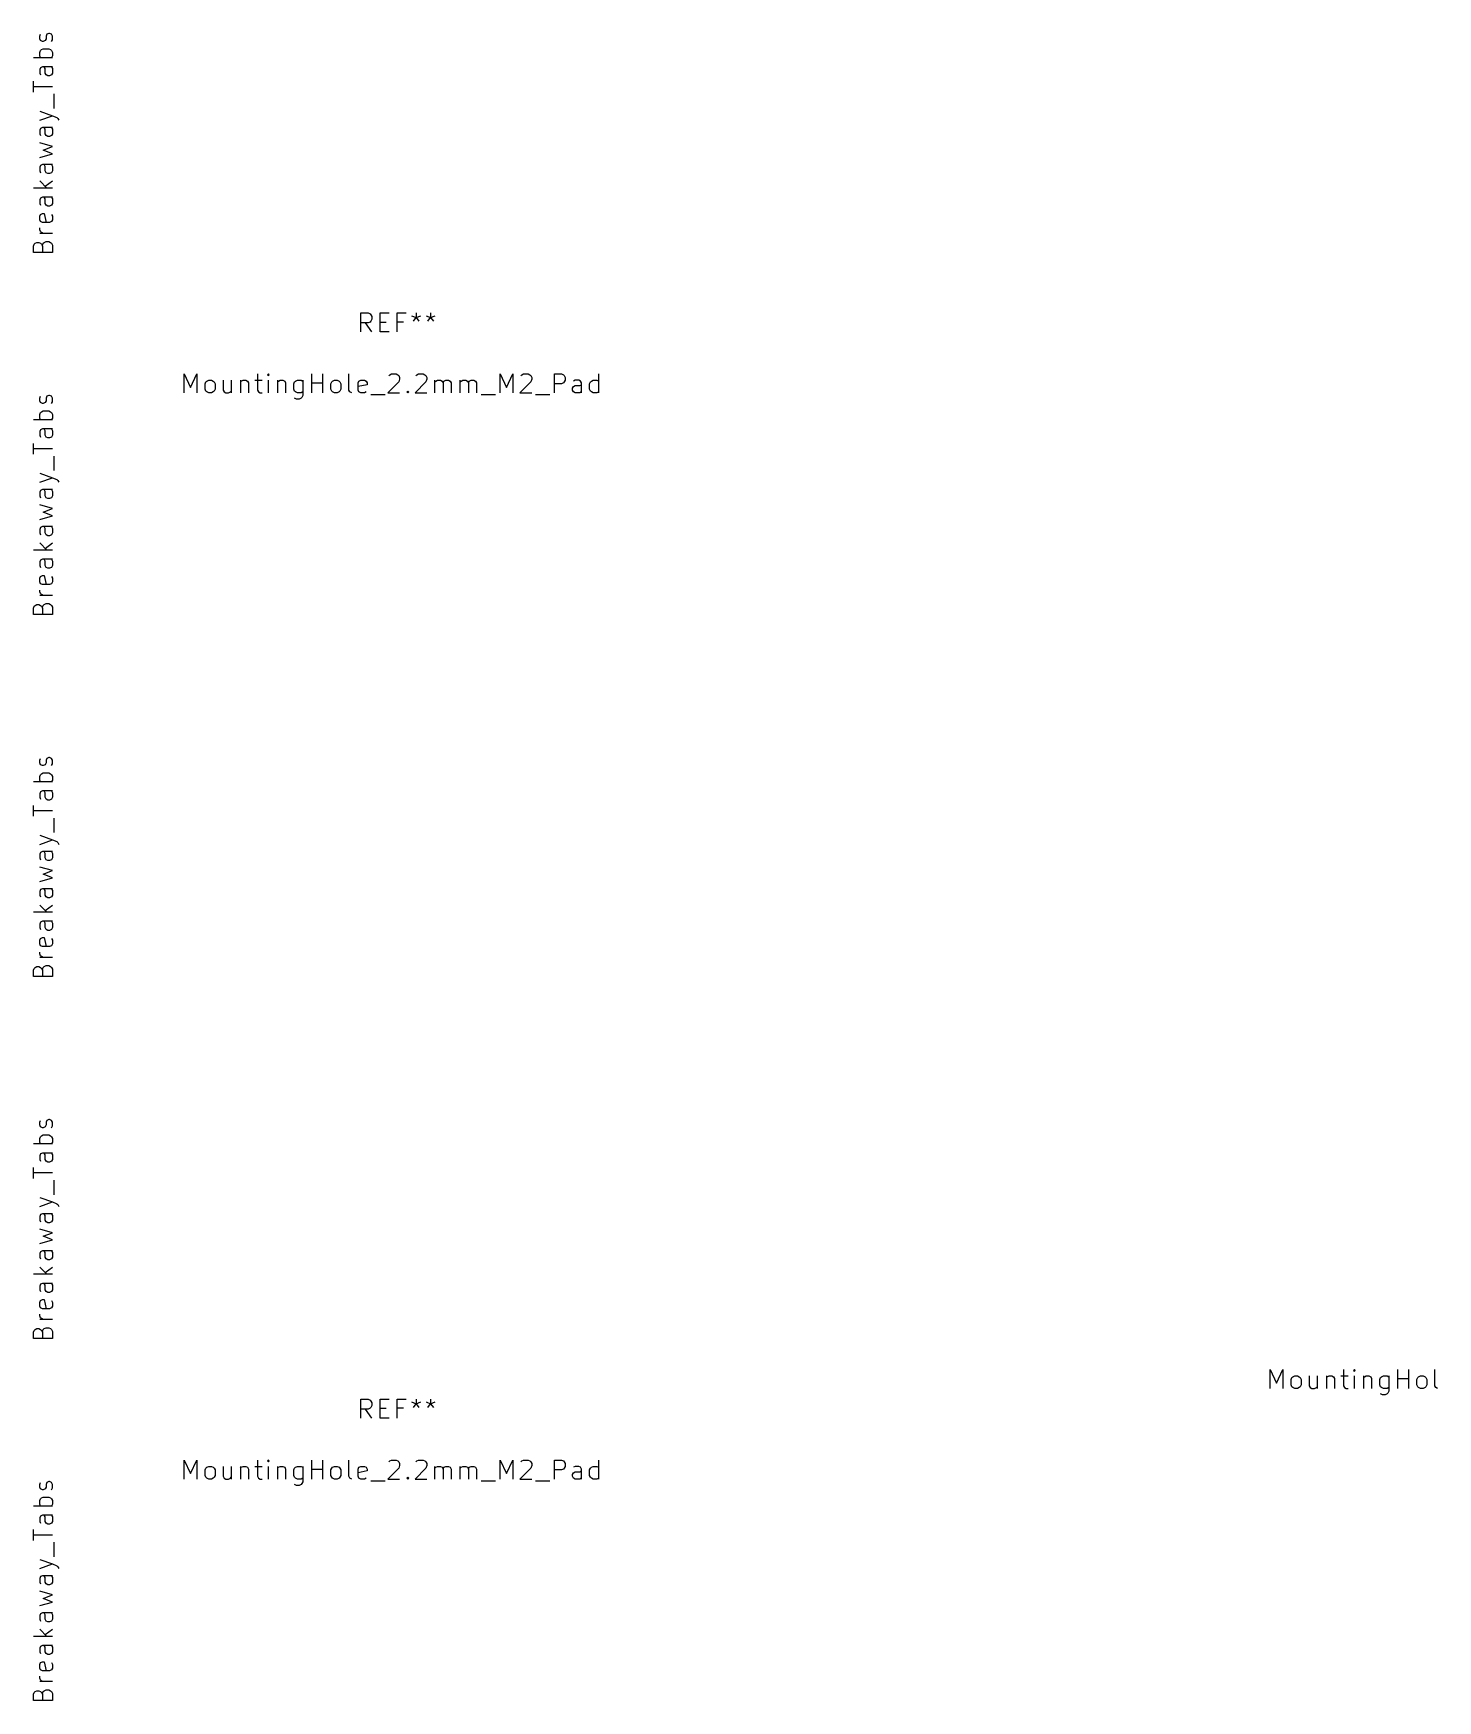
# Model space of a CAD drawing. Extents: x 45 to 343, y -144 to -45.
# Drawn here: x 195.5 to 269.4, y -132.8 to -45.1 of the extents above; entities that cross this region are included whole.
import ezdxf

# ---------------------------------------------------------------- set-up
doc = ezdxf.new("R2010")
doc.units = 0
doc.layers.add('BLACK', color=7, linetype='CONTINUOUS')

msp = doc.modelspace()

# ---------------------------------------------------------------- linework, layer by layer
at = {"layer": 'BLACK', "linetype": 'CONTINUOUS'}
for p, q in [((195.798, -45.2071), (195.846, -45.1119)), ((195.798, -45.35), (195.798, -45.2071)), ((195.846, -45.4452), (195.798, -45.35)), ((195.941, -45.4929), (195.846, -45.4452)), ((195.989, -45.4929), (195.941, -45.4929)), ((196.084, -45.4452), (195.989, -45.4929)), ((196.132, -45.35), (196.084, -45.4452)), ((196.179, -45.1119), (196.132, -45.2071)), ((196.132, -45.2071), (196.132, -45.35)), ((196.274, -45.0643), (196.179, -45.1119)), ((196.322, -45.0643), (196.274, -45.0643)), ((196.417, -45.1119), (196.322, -45.0643)), ((196.465, -45.2071), (196.417, -45.1119)), ((196.417, -45.4929), (196.465, -45.3976)), ((196.465, -45.3976), (196.465, -45.2071)), ((196.465, -46.35), (195.465, -46.35)), ((195.798, -46.0643), (195.846, -45.969)), ((195.798, -46.2548), (195.798, -46.0643)), ((195.846, -46.35), (195.798, -46.2548)), ((195.846, -45.969), (195.893, -45.9214)), ((195.893, -45.9214), (195.989, -45.8738)), ((195.989, -45.8738), (196.274, -45.8738)), ((196.274, -45.8738), (196.37, -45.9214)), ((196.37, -45.9214), (196.417, -45.969)), ((196.417, -45.969), (196.465, -46.0643)), ((196.465, -46.2548), (196.417, -46.35)), ((196.465, -46.0643), (196.465, -46.2548)), ((195.846, -46.8738), (195.798, -46.969)), ((195.798, -46.969), (195.798, -47.1595)), ((195.798, -47.1595), (195.846, -47.2548)), ((195.941, -46.8262), (195.846, -46.8738)), ((196.465, -46.8262), (195.941, -46.8262)), ((196.084, -46.9214), (196.036, -46.8262)), ((196.084, -47.1595), (196.084, -46.9214)), ((196.132, -47.2548), (196.084, -47.1595)), ((196.227, -47.3024), (196.132, -47.2548)), ((196.322, -47.3024), (196.227, -47.3024)), ((196.417, -47.2548), (196.322, -47.3024)), ((196.417, -46.8262), (196.465, -46.9214)), ((196.465, -47.1595), (196.417, -47.2548)), ((196.465, -46.9214), (196.465, -47.1595)), ((195.465, -48.1595), (195.465, -47.5881)), ((196.465, -47.8738), (195.465, -47.8738)), ((196.56, -49.0167), (196.56, -48.2548)), ((195.798, -49.1595), (196.465, -49.3976)), ((195.798, -49.6357), (196.465, -49.3976)), ((196.465, -49.3976), (196.703, -49.4929)), ((196.703, -49.4929), (196.751, -49.5405)), ((196.751, -49.5405), (196.798, -49.6357)), ((195.846, -50.0643), (195.798, -50.1595)), ((195.798, -50.1595), (195.798, -50.35)), ((195.798, -50.35), (195.846, -50.4452)), ((196.465, -51.0167), (195.798, -50.8262)), ((195.941, -50.0167), (195.846, -50.0643)), ((196.465, -50.0167), (195.941, -50.0167)), ((196.084, -50.1119), (196.036, -50.0167)), ((196.084, -50.35), (196.084, -50.1119)), ((196.132, -50.4452), (196.084, -50.35)), ((196.227, -50.4929), (196.132, -50.4452)), ((196.322, -50.4929), (196.227, -50.4929)), ((196.417, -50.4452), (196.322, -50.4929)), ((196.417, -50.0167), (196.465, -50.1119)), ((196.465, -50.35), (196.417, -50.4452)), ((196.465, -50.1119), (196.465, -50.35)), ((195.798, -51.5881), (196.465, -51.3976)), ((195.989, -51.2071), (196.465, -51.0167)), ((196.465, -51.3976), (195.989, -51.2071)), ((195.846, -52.0167), (195.798, -52.1119)), ((195.798, -52.1119), (195.798, -52.3024)), ((195.798, -52.3024), (195.846, -52.3976)), ((195.941, -51.969), (195.846, -52.0167)), ((196.465, -51.969), (195.941, -51.969)), ((196.084, -52.0643), (196.036, -51.969)), ((196.084, -52.3024), (196.084, -52.0643)), ((196.132, -52.3976), (196.084, -52.3024)), ((196.227, -52.4452), (196.132, -52.3976)), ((196.322, -52.4452), (196.227, -52.4452)), ((196.417, -52.3976), (196.322, -52.4452)), ((196.417, -51.969), (196.465, -52.0643)), ((196.465, -52.3024), (196.417, -52.3976)), ((196.465, -52.0643), (196.465, -52.3024)), ((196.465, -53.2071), (195.465, -53.2071)), ((195.798, -52.8262), (196.179, -53.2071)), ((196.084, -53.1119), (196.465, -52.8262)), ((195.846, -53.731), (195.798, -53.8262)), ((195.798, -53.8262), (195.798, -54.0167)), ((195.798, -54.0167), (195.846, -54.1119)), ((195.941, -53.6833), (195.846, -53.731)), ((196.465, -53.6833), (195.941, -53.6833)), ((196.084, -53.7786), (196.036, -53.6833)), ((196.084, -54.0167), (196.084, -53.7786)), ((196.132, -54.1119), (196.084, -54.0167)), ((196.227, -54.1595), (196.132, -54.1119)), ((196.322, -54.1595), (196.227, -54.1595)), ((196.417, -54.1119), (196.322, -54.1595)), ((196.417, -53.6833), (196.465, -53.7786)), ((196.465, -54.0167), (196.417, -54.1119)), ((196.465, -53.7786), (196.465, -54.0167)), ((195.798, -54.6833), (195.846, -54.5881)), ((195.798, -54.8738), (195.798, -54.6833)), ((195.846, -54.969), (195.798, -54.8738)), ((195.846, -54.5881), (195.941, -54.5405)), ((195.941, -55.0167), (195.846, -54.969)), ((195.941, -54.5405), (196.036, -54.5405)), ((196.322, -55.0167), (195.941, -55.0167)), ((196.036, -54.5405), (196.132, -55.0167)), ((196.417, -54.969), (196.322, -55.0167)), ((196.417, -54.5881), (196.465, -54.6833)), ((196.465, -54.8738), (196.417, -54.969)), ((196.465, -54.6833), (196.465, -54.8738)), ((195.512, -56.1595), (195.56, -56.1119)), ((195.56, -56.1119), (195.655, -56.0643)), ((195.655, -56.0643), (195.751, -56.0643)), ((195.751, -56.0643), (195.846, -56.1119)), ((195.798, -55.3976), (195.798, -55.3024)), ((195.846, -55.4929), (195.798, -55.3976)), ((196.465, -55.5881), (195.798, -55.5881)), ((195.893, -55.5405), (195.846, -55.4929)), ((195.846, -56.1119), (195.893, -56.1595)), ((195.989, -55.5881), (195.893, -55.5405)), ((195.941, -56.2548), (195.989, -56.1119)), ((195.989, -56.1119), (196.036, -56.0643)), ((196.036, -56.0643), (196.132, -56.0167)), ((196.132, -56.0167), (196.274, -56.0167)), ((196.274, -56.0167), (196.37, -56.0643)), ((196.37, -56.0643), (196.417, -56.1119)), ((196.417, -56.1119), (196.465, -56.2071)), ((195.465, -56.2548), (195.512, -56.1595)), ((195.465, -56.5881), (195.465, -56.2548)), ((196.465, -56.5881), (195.465, -56.5881)), ((195.893, -56.1595), (195.941, -56.2548)), ((195.941, -56.2548), (195.941, -56.5881)), ((196.465, -56.2071), (196.465, -56.5881)), ((212.708, -60.7774), (212.708, -59.7774)), ((212.708, -59.7774), (213.089, -59.7774)), ((213.089, -60.3012), (212.708, -60.3012)), ((213.279, -60.7774), (212.946, -60.3012)), ((213.089, -59.7774), (213.184, -59.825)), ((213.184, -60.2536), (213.089, -60.3012)), ((213.184, -59.825), (213.232, -59.8726)), ((213.232, -60.206), (213.184, -60.2536)), ((213.232, -59.8726), (213.279, -59.9679)), ((213.279, -60.1107), (213.232, -60.206)), ((213.279, -59.9679), (213.279, -60.1107)), ((213.708, -60.7774), (213.708, -59.7774)), ((213.708, -59.7774), (214.184, -59.7774)), ((213.708, -60.2536), (214.041, -60.2536)), ((214.612, -60.7774), (214.612, -59.7774)), ((214.612, -59.7774), (215.089, -59.7774)), ((214.946, -60.2536), (214.612, -60.2536)), ((215.374, -59.9202), (215.612, -60.0155)), ((215.47, -60.206), (215.612, -60.0155)), ((215.612, -59.7774), (215.612, -60.0155)), ((215.612, -60.0155), (215.851, -59.9202)), ((215.612, -60.0155), (215.755, -60.206)), ((216.136, -59.9202), (216.374, -60.0155)), ((216.232, -60.206), (216.374, -60.0155)), ((216.374, -59.7774), (216.374, -60.0155)), ((216.374, -60.0155), (216.612, -59.9202)), ((216.374, -60.0155), (216.517, -60.206)), ((214.184, -60.7774), (213.708, -60.7774)), ((203.408, -63.9774), (203.408, -62.9774)), ((203.408, -62.9774), (203.741, -63.6917)), ((203.741, -63.6917), (204.074, -62.9774)), ((204.074, -62.9774), (204.074, -63.9774)), ((207.265, -62.9774), (207.265, -63.8345)), ((207.836, -62.9774), (207.789, -63.025)), ((207.789, -63.025), (207.836, -63.0726)), ((207.884, -63.025), (207.836, -62.9774)), ((207.836, -62.9774), (207.836, -63.0726)), ((207.836, -63.0726), (207.884, -63.025)), ((210.122, -63.9774), (210.122, -62.9774)), ((210.693, -63.9774), (210.693, -62.9774)), ((212.074, -63.8345), (212.074, -62.9774)), ((214.17, -63.0726), (214.217, -63.025)), ((214.217, -63.025), (214.312, -62.9774)), ((214.312, -62.9774), (214.551, -62.9774)), ((214.551, -62.9774), (214.646, -63.025)), ((214.646, -63.025), (214.693, -63.0726)), ((214.693, -63.0726), (214.741, -63.1679)), ((215.598, -63.0726), (215.646, -63.025)), ((215.646, -63.025), (215.741, -62.9774)), ((215.741, -62.9774), (215.979, -62.9774)), ((215.979, -62.9774), (216.074, -63.025)), ((216.074, -63.025), (216.122, -63.0726)), ((216.122, -63.0726), (216.17, -63.1679)), ((220.027, -63.9774), (220.027, -62.9774)), ((220.027, -62.9774), (220.36, -63.6917)), ((220.36, -63.6917), (220.693, -62.9774)), ((220.693, -62.9774), (220.693, -63.9774)), ((221.122, -63.0726), (221.17, -63.025)), ((221.17, -63.025), (221.265, -62.9774)), ((221.265, -62.9774), (221.503, -62.9774)), ((221.503, -62.9774), (221.598, -63.025)), ((221.598, -63.025), (221.646, -63.0726)), ((221.646, -63.0726), (221.693, -63.1679)), ((222.884, -63.9774), (222.884, -62.9774)), ((222.884, -62.9774), (223.265, -62.9774)), ((223.265, -62.9774), (223.36, -63.025)), ((223.36, -63.025), (223.408, -63.0726)), ((223.408, -63.0726), (223.455, -63.1679)), ((225.217, -63.9774), (225.217, -62.9774)), ((204.503, -63.5012), (204.551, -63.406)), ((204.503, -63.7869), (204.503, -63.5012)), ((204.551, -63.8821), (204.503, -63.7869)), ((204.551, -63.406), (204.598, -63.3583)), ((204.598, -63.9298), (204.551, -63.8821)), ((204.598, -63.3583), (204.693, -63.3107)), ((204.693, -63.9774), (204.598, -63.9298)), ((204.693, -63.3107), (204.836, -63.3107)), ((204.836, -63.9774), (204.693, -63.9774)), ((204.836, -63.3107), (204.932, -63.3583)), ((204.932, -63.9298), (204.836, -63.9774)), ((204.932, -63.3583), (204.979, -63.406)), ((204.979, -63.8821), (204.932, -63.9298)), ((204.979, -63.406), (205.027, -63.5012)), ((205.027, -63.7869), (204.979, -63.8821)), ((205.027, -63.5012), (205.027, -63.7869)), ((205.455, -63.3107), (205.455, -63.8345)), ((205.455, -63.8345), (205.503, -63.9298)), ((205.503, -63.9298), (205.598, -63.9774)), ((205.598, -63.9774), (205.741, -63.9774)), ((205.741, -63.9774), (205.836, -63.9298)), ((205.836, -63.9298), (205.884, -63.8821)), ((205.884, -63.3107), (205.884, -63.9774)), ((206.36, -63.3107), (206.36, -63.9774)), ((206.36, -63.406), (206.408, -63.3583)), ((206.408, -63.3583), (206.503, -63.3107)), ((206.503, -63.3107), (206.646, -63.3107)), ((206.646, -63.3107), (206.741, -63.3583)), ((206.741, -63.3583), (206.789, -63.4536)), ((206.789, -63.4536), (206.789, -63.9774)), ((207.122, -63.3107), (207.503, -63.3107)), ((207.265, -63.8345), (207.312, -63.9298)), ((207.312, -63.9298), (207.408, -63.9774)), ((207.408, -63.9774), (207.503, -63.9774)), ((207.836, -63.9774), (207.836, -63.3107)), ((208.312, -63.3107), (208.312, -63.9774)), ((208.312, -63.406), (208.36, -63.3583)), ((208.36, -63.3583), (208.455, -63.3107)), ((208.455, -63.3107), (208.598, -63.3107)), ((208.598, -63.3107), (208.693, -63.3583)), ((208.693, -63.3583), (208.741, -63.4536)), ((208.741, -63.4536), (208.741, -63.9774)), ((209.17, -63.5012), (209.217, -63.406)), ((209.17, -63.7869), (209.17, -63.5012)), ((209.217, -63.8821), (209.17, -63.7869)), ((209.217, -63.406), (209.265, -63.3583)), ((209.265, -63.9298), (209.217, -63.8821)), ((209.265, -63.3583), (209.36, -63.3107)), ((209.36, -63.9774), (209.265, -63.9298)), ((209.36, -63.3107), (209.551, -63.3107)), ((209.551, -63.9774), (209.36, -63.9774)), ((209.551, -63.3107), (209.646, -63.3583)), ((209.646, -63.9298), (209.551, -63.9774)), ((209.646, -63.3107), (209.646, -64.1202)), ((210.122, -63.4536), (210.693, -63.4536)), ((211.122, -63.5012), (211.17, -63.406)), ((211.122, -63.7869), (211.122, -63.5012)), ((211.17, -63.8821), (211.122, -63.7869)), ((211.17, -63.406), (211.217, -63.3583)), ((211.217, -63.9298), (211.17, -63.8821)), ((211.217, -63.3583), (211.312, -63.3107)), ((211.312, -63.9774), (211.217, -63.9298)), ((211.312, -63.3107), (211.455, -63.3107)), ((211.455, -63.9774), (211.312, -63.9774)), ((211.455, -63.3107), (211.551, -63.3583)), ((211.551, -63.9298), (211.455, -63.9774)), ((211.551, -63.3583), (211.598, -63.406)), ((211.598, -63.8821), (211.551, -63.9298)), ((211.598, -63.406), (211.646, -63.5012)), ((211.646, -63.7869), (211.598, -63.8821)), ((211.646, -63.5012), (211.646, -63.7869)), ((212.122, -63.9298), (212.074, -63.8345)), ((212.217, -63.9774), (212.122, -63.9298)), ((212.551, -63.4536), (212.598, -63.3583)), ((212.551, -63.8345), (212.551, -63.4536)), ((213.027, -63.5488), (212.551, -63.644)), ((212.598, -63.9298), (212.551, -63.8345)), ((212.598, -63.3583), (212.693, -63.3107)), ((212.693, -63.9774), (212.598, -63.9298)), ((212.693, -63.3107), (212.884, -63.3107)), ((212.884, -63.9774), (212.693, -63.9774)), ((212.884, -63.3107), (212.979, -63.3583)), ((212.979, -63.9298), (212.884, -63.9774)), ((212.979, -63.3583), (213.027, -63.4536)), ((213.027, -63.4536), (213.027, -63.5488)), ((214.693, -63.406), (214.122, -63.9774)), ((214.122, -63.9774), (214.741, -63.9774)), ((214.741, -63.2631), (214.693, -63.406)), ((214.741, -63.1679), (214.741, -63.2631)), ((215.122, -63.9298), (215.17, -63.8821)), ((215.17, -63.9774), (215.122, -63.9298)), ((215.17, -63.8821), (215.217, -63.9298)), ((215.17, -63.8821), (215.17, -63.9774)), ((215.217, -63.9298), (215.17, -63.9774)), ((216.122, -63.406), (215.551, -63.9774)), ((215.551, -63.9774), (216.17, -63.9774)), ((216.17, -63.2631), (216.122, -63.406)), ((216.17, -63.1679), (216.17, -63.2631)), ((216.598, -63.9774), (216.598, -63.3107)), ((216.598, -63.406), (216.646, -63.3583)), ((216.646, -63.3583), (216.741, -63.3107)), ((216.741, -63.3107), (216.884, -63.3107)), ((216.884, -63.3107), (216.979, -63.3583)), ((216.979, -63.3583), (217.027, -63.4536)), ((217.027, -63.4536), (217.074, -63.3583)), ((217.027, -63.4536), (217.027, -63.9774)), ((217.074, -63.3583), (217.17, -63.3107)), ((217.17, -63.3107), (217.312, -63.3107)), ((217.312, -63.3107), (217.408, -63.3583)), ((217.408, -63.3583), (217.455, -63.4536)), ((217.455, -63.4536), (217.455, -63.9774)), ((217.932, -63.9774), (217.932, -63.3107)), ((217.932, -63.406), (217.979, -63.3583)), ((217.979, -63.3583), (218.074, -63.3107)), ((218.074, -63.3107), (218.217, -63.3107)), ((218.217, -63.3107), (218.312, -63.3583)), ((218.312, -63.3583), (218.36, -63.4536)), ((218.36, -63.4536), (218.408, -63.3583)), ((218.36, -63.4536), (218.36, -63.9774)), ((218.408, -63.3583), (218.503, -63.3107)), ((218.503, -63.3107), (218.646, -63.3107)), ((218.646, -63.3107), (218.741, -63.3583)), ((218.741, -63.3583), (218.789, -63.4536)), ((218.789, -63.4536), (218.789, -63.9774)), ((221.646, -63.406), (221.074, -63.9774)), ((221.074, -63.9774), (221.693, -63.9774)), ((221.693, -63.2631), (221.646, -63.406)), ((221.693, -63.1679), (221.693, -63.2631)), ((223.265, -63.5012), (222.884, -63.5012)), ((223.36, -63.4536), (223.265, -63.5012)), ((223.408, -63.406), (223.36, -63.4536)), ((223.455, -63.3107), (223.408, -63.406)), ((223.455, -63.1679), (223.455, -63.3107)), ((223.836, -63.7393), (223.884, -63.644)), ((223.836, -63.8345), (223.836, -63.7393)), ((223.884, -63.9298), (223.836, -63.8345)), ((223.979, -63.3107), (223.884, -63.3583)), ((223.884, -63.644), (223.979, -63.5964)), ((223.979, -63.9774), (223.884, -63.9298)), ((224.17, -63.3107), (223.979, -63.3107)), ((223.979, -63.5964), (224.217, -63.5964)), ((224.217, -63.9774), (223.979, -63.9774)), ((224.265, -63.3583), (224.17, -63.3107)), ((224.217, -63.5964), (224.312, -63.5488)), ((224.312, -63.9298), (224.217, -63.9774)), ((224.312, -63.4536), (224.265, -63.3583)), ((224.312, -63.9774), (224.312, -63.4536)), ((224.741, -63.5012), (224.789, -63.406)), ((224.741, -63.7869), (224.741, -63.5012)), ((224.789, -63.8821), (224.741, -63.7869)), ((224.789, -63.406), (224.836, -63.3583)), ((224.836, -63.9298), (224.789, -63.8821)), ((224.836, -63.3583), (224.932, -63.3107)), ((224.932, -63.9774), (224.836, -63.9298)), ((224.932, -63.3107), (225.122, -63.3107)), ((225.122, -63.9774), (224.932, -63.9774)), ((225.122, -63.3107), (225.217, -63.3583)), ((225.217, -63.9298), (225.122, -63.9774)), ((195.798, -64.2571), (195.846, -64.1619)), ((195.798, -64.4), (195.798, -64.2571)), ((195.846, -64.4952), (195.798, -64.4)), ((195.941, -64.5429), (195.846, -64.4952)), ((195.989, -64.5429), (195.941, -64.5429)), ((196.084, -64.4952), (195.989, -64.5429)), ((196.132, -64.4), (196.084, -64.4952)), ((196.179, -64.1619), (196.132, -64.2571)), ((196.132, -64.2571), (196.132, -64.4)), ((196.274, -64.1143), (196.179, -64.1619)), ((196.322, -64.1143), (196.274, -64.1143)), ((196.417, -64.1619), (196.322, -64.1143)), ((196.465, -64.2571), (196.417, -64.1619)), ((196.417, -64.5429), (196.465, -64.4476)), ((196.465, -64.4476), (196.465, -64.2571)), ((209.312, -64.3107), (209.217, -64.2631)), ((209.455, -64.3107), (209.312, -64.3107)), ((209.551, -64.2631), (209.455, -64.3107)), ((209.598, -64.2155), (209.551, -64.2631)), ((209.646, -64.1202), (209.598, -64.2155)), ((213.217, -64.0726), (213.979, -64.0726)), ((219.027, -64.0726), (219.789, -64.0726)), ((221.884, -64.0726), (222.646, -64.0726)), ((196.465, -65.4), (195.465, -65.4)), ((195.798, -65.1143), (195.846, -65.019)), ((195.798, -65.3048), (195.798, -65.1143)), ((195.846, -65.4), (195.798, -65.3048)), ((195.846, -65.019), (195.893, -64.9714)), ((195.893, -64.9714), (195.989, -64.9238)), ((195.989, -64.9238), (196.274, -64.9238)), ((196.274, -64.9238), (196.37, -64.9714)), ((196.37, -64.9714), (196.417, -65.019)), ((196.417, -65.019), (196.465, -65.1143)), ((196.465, -65.3048), (196.417, -65.4)), ((196.465, -65.1143), (196.465, -65.3048)), ((195.465, -67.2095), (195.465, -66.6381)), ((195.846, -65.9238), (195.798, -66.019)), ((195.798, -66.019), (195.798, -66.2095)), ((195.798, -66.2095), (195.846, -66.3048)), ((195.941, -65.8762), (195.846, -65.9238)), ((196.465, -65.8762), (195.941, -65.8762)), ((196.084, -65.9714), (196.036, -65.8762)), ((196.084, -66.2095), (196.084, -65.9714)), ((196.132, -66.3048), (196.084, -66.2095)), ((196.227, -66.3524), (196.132, -66.3048)), ((196.322, -66.3524), (196.227, -66.3524)), ((196.417, -66.3048), (196.322, -66.3524)), ((196.417, -65.8762), (196.465, -65.9714)), ((196.465, -66.2095), (196.417, -66.3048)), ((196.465, -65.9714), (196.465, -66.2095)), ((196.465, -66.9238), (195.465, -66.9238)), ((196.56, -68.0667), (196.56, -67.3048)), ((195.798, -68.2095), (196.465, -68.4476)), ((195.798, -68.6857), (196.465, -68.4476)), ((195.846, -69.1143), (195.798, -69.2095)), ((195.798, -69.2095), (195.798, -69.4)), ((195.941, -69.0667), (195.846, -69.1143)), ((196.465, -69.0667), (195.941, -69.0667)), ((196.084, -69.1619), (196.036, -69.0667)), ((196.084, -69.4), (196.084, -69.1619)), ((196.417, -69.0667), (196.465, -69.1619)), ((196.465, -68.4476), (196.703, -68.5429)), ((196.465, -69.1619), (196.465, -69.4)), ((196.703, -68.5429), (196.751, -68.5905)), ((196.751, -68.5905), (196.798, -68.6857)), ((195.798, -69.4), (195.846, -69.4952)), ((196.465, -70.0667), (195.798, -69.8762)), ((195.989, -70.2571), (196.465, -70.0667)), ((196.132, -69.4952), (196.084, -69.4)), ((196.227, -69.5429), (196.132, -69.4952)), ((196.322, -69.5429), (196.227, -69.5429)), ((196.417, -69.4952), (196.322, -69.5429)), ((196.465, -69.4), (196.417, -69.4952)), ((195.798, -70.6381), (196.465, -70.4476)), ((195.941, -71.019), (195.846, -71.0667)), ((196.465, -71.019), (195.941, -71.019)), ((196.465, -70.4476), (195.989, -70.2571)), ((196.084, -71.1143), (196.036, -71.019)), ((196.417, -71.019), (196.465, -71.1143)), ((195.846, -71.0667), (195.798, -71.1619)), ((195.798, -71.1619), (195.798, -71.3524)), ((195.798, -71.3524), (195.846, -71.4476)), ((195.798, -71.8762), (196.179, -72.2571)), ((196.084, -71.3524), (196.084, -71.1143)), ((196.132, -71.4476), (196.084, -71.3524)), ((196.084, -72.1619), (196.465, -71.8762)), ((196.227, -71.4952), (196.132, -71.4476)), ((196.322, -71.4952), (196.227, -71.4952)), ((196.417, -71.4476), (196.322, -71.4952)), ((196.465, -71.3524), (196.417, -71.4476)), ((196.465, -71.1143), (196.465, -71.3524)), ((196.465, -72.2571), (195.465, -72.2571)), ((195.846, -72.781), (195.798, -72.8762)), ((195.941, -72.7333), (195.846, -72.781)), ((196.465, -72.7333), (195.941, -72.7333)), ((196.084, -72.8286), (196.036, -72.7333)), ((196.417, -72.7333), (196.465, -72.8286)), ((195.798, -72.8762), (195.798, -73.0667)), ((195.798, -73.0667), (195.846, -73.1619)), ((195.798, -73.7333), (195.846, -73.6381)), ((195.846, -73.6381), (195.941, -73.5905)), ((195.941, -73.5905), (196.036, -73.5905)), ((196.036, -73.5905), (196.132, -74.0667)), ((196.084, -73.0667), (196.084, -72.8286)), ((196.132, -73.1619), (196.084, -73.0667)), ((196.227, -73.2095), (196.132, -73.1619)), ((196.322, -73.2095), (196.227, -73.2095)), ((196.417, -73.1619), (196.322, -73.2095)), ((196.465, -73.0667), (196.417, -73.1619)), ((196.417, -73.6381), (196.465, -73.7333)), ((196.465, -72.8286), (196.465, -73.0667)), ((195.798, -73.9238), (195.798, -73.7333)), ((195.846, -74.019), (195.798, -73.9238)), ((195.798, -74.4476), (195.798, -74.3524)), ((195.846, -74.5429), (195.798, -74.4476)), ((195.941, -74.0667), (195.846, -74.019)), ((195.893, -74.5905), (195.846, -74.5429)), ((196.322, -74.0667), (195.941, -74.0667)), ((196.417, -74.019), (196.322, -74.0667)), ((196.465, -73.9238), (196.417, -74.019)), ((196.465, -73.7333), (196.465, -73.9238)), ((195.465, -75.3048), (195.512, -75.2095)), ((195.465, -75.6381), (195.465, -75.3048)), ((195.512, -75.2095), (195.56, -75.1619)), ((195.56, -75.1619), (195.655, -75.1143)), ((195.655, -75.1143), (195.751, -75.1143)), ((195.751, -75.1143), (195.846, -75.1619)), ((196.465, -74.6381), (195.798, -74.6381)), ((195.846, -75.1619), (195.893, -75.2095)), ((195.989, -74.6381), (195.893, -74.5905)), ((195.893, -75.2095), (195.941, -75.3048)), ((195.941, -75.3048), (195.989, -75.1619)), ((195.941, -75.3048), (195.941, -75.6381)), ((195.989, -75.1619), (196.036, -75.1143)), ((196.036, -75.1143), (196.132, -75.0667)), ((196.132, -75.0667), (196.274, -75.0667)), ((196.274, -75.0667), (196.37, -75.1143)), ((196.37, -75.1143), (196.417, -75.1619)), ((196.417, -75.1619), (196.465, -75.2571)), ((196.465, -75.2571), (196.465, -75.6381)), ((196.465, -75.6381), (195.465, -75.6381)), ((195.798, -83.3071), (195.846, -83.2119)), ((195.798, -83.45), (195.798, -83.3071)), ((196.179, -83.2119), (196.132, -83.3071)), ((196.132, -83.3071), (196.132, -83.45)), ((196.274, -83.1643), (196.179, -83.2119)), ((196.322, -83.1643), (196.274, -83.1643)), ((196.417, -83.2119), (196.322, -83.1643)), ((196.465, -83.3071), (196.417, -83.2119)), ((196.465, -83.4976), (196.465, -83.3071)), ((195.846, -83.5452), (195.798, -83.45)), ((195.798, -84.1643), (195.846, -84.069)), ((195.798, -84.3548), (195.798, -84.1643)), ((195.941, -83.5929), (195.846, -83.5452)), ((195.846, -84.069), (195.893, -84.0214)), ((195.893, -84.0214), (195.989, -83.9738)), ((195.989, -83.5929), (195.941, -83.5929)), ((196.084, -83.5452), (195.989, -83.5929)), ((195.989, -83.9738), (196.274, -83.9738)), ((196.132, -83.45), (196.084, -83.5452)), ((196.274, -83.9738), (196.37, -84.0214)), ((196.37, -84.0214), (196.417, -84.069)), ((196.417, -83.5929), (196.465, -83.4976)), ((196.417, -84.069), (196.465, -84.1643)), ((196.465, -84.1643), (196.465, -84.3548)), ((196.465, -84.45), (195.465, -84.45)), ((195.846, -84.45), (195.798, -84.3548)), ((195.846, -84.9738), (195.798, -85.069)), ((195.798, -85.069), (195.798, -85.2595)), ((195.941, -84.9262), (195.846, -84.9738)), ((196.465, -84.9262), (195.941, -84.9262)), ((196.084, -85.0214), (196.036, -84.9262)), ((196.084, -85.2595), (196.084, -85.0214)), ((196.465, -84.3548), (196.417, -84.45)), ((196.417, -84.9262), (196.465, -85.0214)), ((196.465, -85.0214), (196.465, -85.2595)), ((195.465, -86.2595), (195.465, -85.6881)), ((195.798, -85.2595), (195.846, -85.3548)), ((196.132, -85.3548), (196.084, -85.2595)), ((196.227, -85.4024), (196.132, -85.3548)), ((196.322, -85.4024), (196.227, -85.4024)), ((196.417, -85.3548), (196.322, -85.4024)), ((196.465, -85.2595), (196.417, -85.3548)), ((196.465, -85.9738), (195.465, -85.9738)), ((196.56, -87.1167), (196.56, -86.3548)), ((195.798, -87.2595), (196.465, -87.4976)), ((195.798, -87.7357), (196.465, -87.4976)), ((196.465, -87.4976), (196.703, -87.5929)), ((196.703, -87.5929), (196.751, -87.6405)), ((196.751, -87.6405), (196.798, -87.7357)), ((195.846, -88.1643), (195.798, -88.2595)), ((195.798, -88.2595), (195.798, -88.45)), ((195.798, -88.45), (195.846, -88.5452)), ((195.941, -88.1167), (195.846, -88.1643)), ((196.465, -88.1167), (195.941, -88.1167)), ((196.084, -88.2119), (196.036, -88.1167)), ((196.084, -88.45), (196.084, -88.2119)), ((196.132, -88.5452), (196.084, -88.45)), ((196.227, -88.5929), (196.132, -88.5452)), ((196.322, -88.5929), (196.227, -88.5929)), ((196.417, -88.5452), (196.322, -88.5929)), ((196.417, -88.1167), (196.465, -88.2119)), ((196.465, -88.45), (196.417, -88.5452)), ((196.465, -88.2119), (196.465, -88.45)), ((196.465, -89.1167), (195.798, -88.9262)), ((195.989, -89.3071), (196.465, -89.1167)), ((196.465, -89.4976), (195.989, -89.3071)), ((195.798, -89.6881), (196.465, -89.4976)), ((195.846, -90.1167), (195.798, -90.2119)), ((195.798, -90.2119), (195.798, -90.4024)), ((195.941, -90.069), (195.846, -90.1167)), ((196.465, -90.069), (195.941, -90.069)), ((196.084, -90.1643), (196.036, -90.069)), ((196.084, -90.4024), (196.084, -90.1643)), ((196.417, -90.069), (196.465, -90.1643)), ((196.465, -90.1643), (196.465, -90.4024)), ((195.798, -90.4024), (195.846, -90.4976)), ((195.798, -90.9262), (196.179, -91.3071)), ((196.132, -90.4976), (196.084, -90.4024)), ((196.084, -91.2119), (196.465, -90.9262)), ((196.227, -90.5452), (196.132, -90.4976)), ((196.322, -90.5452), (196.227, -90.5452)), ((196.417, -90.4976), (196.322, -90.5452)), ((196.465, -90.4024), (196.417, -90.4976)), ((196.465, -91.3071), (195.465, -91.3071)), ((195.846, -91.831), (195.798, -91.9262)), ((195.798, -91.9262), (195.798, -92.1167)), ((195.941, -91.7833), (195.846, -91.831)), ((196.465, -91.7833), (195.941, -91.7833)), ((196.084, -91.8786), (196.036, -91.7833)), ((196.084, -92.1167), (196.084, -91.8786)), ((196.417, -91.7833), (196.465, -91.8786)), ((196.465, -91.8786), (196.465, -92.1167)), ((195.798, -92.1167), (195.846, -92.2119)), ((195.798, -92.7833), (195.846, -92.6881)), ((195.798, -92.9738), (195.798, -92.7833)), ((195.846, -93.069), (195.798, -92.9738)), ((195.846, -92.6881), (195.941, -92.6405)), ((195.941, -92.6405), (196.036, -92.6405)), ((196.036, -92.6405), (196.132, -93.1167)), ((196.132, -92.2119), (196.084, -92.1167)), ((196.227, -92.2595), (196.132, -92.2119)), ((196.322, -92.2595), (196.227, -92.2595)), ((196.417, -92.2119), (196.322, -92.2595)), ((196.465, -92.1167), (196.417, -92.2119)), ((196.417, -92.6881), (196.465, -92.7833)), ((196.465, -92.9738), (196.417, -93.069)), ((196.465, -92.7833), (196.465, -92.9738)), ((195.798, -93.4976), (195.798, -93.4024)), ((195.846, -93.5929), (195.798, -93.4976)), ((196.465, -93.6881), (195.798, -93.6881)), ((195.941, -93.1167), (195.846, -93.069)), ((195.893, -93.6405), (195.846, -93.5929)), ((195.989, -93.6881), (195.893, -93.6405)), ((196.322, -93.1167), (195.941, -93.1167)), ((196.417, -93.069), (196.322, -93.1167)), ((195.465, -94.3548), (195.512, -94.2595)), ((195.465, -94.6881), (195.465, -94.3548)), ((196.465, -94.6881), (195.465, -94.6881)), ((195.512, -94.2595), (195.56, -94.2119)), ((195.56, -94.2119), (195.655, -94.1643)), ((195.655, -94.1643), (195.751, -94.1643)), ((195.751, -94.1643), (195.846, -94.2119)), ((195.846, -94.2119), (195.893, -94.2595)), ((195.893, -94.2595), (195.941, -94.3548)), ((195.941, -94.3548), (195.989, -94.2119)), ((195.941, -94.3548), (195.941, -94.6881)), ((195.989, -94.2119), (196.036, -94.1643)), ((196.036, -94.1643), (196.132, -94.1167)), ((196.132, -94.1167), (196.274, -94.1167)), ((196.274, -94.1167), (196.37, -94.1643)), ((196.37, -94.1643), (196.417, -94.2119)), ((196.417, -94.2119), (196.465, -94.3071)), ((196.465, -94.3071), (196.465, -94.6881)), ((195.798, -102.357), (195.846, -102.262)), ((195.798, -102.5), (195.798, -102.357)), ((195.846, -102.595), (195.798, -102.5)), ((195.941, -102.643), (195.846, -102.595)), ((196.084, -102.595), (195.989, -102.643)), ((196.132, -102.5), (196.084, -102.595)), ((196.179, -102.262), (196.132, -102.357)), ((196.132, -102.357), (196.132, -102.5)), ((196.274, -102.214), (196.179, -102.262)), ((196.322, -102.214), (196.274, -102.214)), ((196.417, -102.262), (196.322, -102.214)), ((196.465, -102.357), (196.417, -102.262)), ((196.417, -102.643), (196.465, -102.548)), ((196.465, -102.548), (196.465, -102.357)), ((196.465, -103.5), (195.465, -103.5)), ((195.798, -103.214), (195.846, -103.119)), ((195.798, -103.405), (195.798, -103.214)), ((195.846, -103.5), (195.798, -103.405)), ((195.846, -103.119), (195.893, -103.071)), ((195.893, -103.071), (195.989, -103.024)), ((195.989, -102.643), (195.941, -102.643)), ((195.989, -103.024), (196.274, -103.024)), ((196.274, -103.024), (196.37, -103.071)), ((196.37, -103.071), (196.417, -103.119)), ((196.417, -103.119), (196.465, -103.214)), ((196.465, -103.405), (196.417, -103.5)), ((196.465, -103.214), (196.465, -103.405)), ((195.846, -104.024), (195.798, -104.119)), ((195.798, -104.119), (195.798, -104.31)), ((195.798, -104.31), (195.846, -104.405)), ((195.941, -103.976), (195.846, -104.024)), ((196.465, -103.976), (195.941, -103.976)), ((196.084, -104.071), (196.036, -103.976)), ((196.084, -104.31), (196.084, -104.071)), ((196.132, -104.405), (196.084, -104.31)), ((196.417, -103.976), (196.465, -104.071)), ((196.465, -104.31), (196.417, -104.405)), ((196.465, -104.071), (196.465, -104.31)), ((195.465, -105.31), (195.465, -104.738)), ((196.465, -105.024), (195.465, -105.024)), ((196.227, -104.452), (196.132, -104.405)), ((196.322, -104.452), (196.227, -104.452)), ((196.417, -104.405), (196.322, -104.452)), ((196.56, -106.167), (196.56, -105.405)), ((195.798, -106.31), (196.465, -106.548)), ((195.798, -106.786), (196.465, -106.548)), ((196.465, -106.548), (196.703, -106.643)), ((196.703, -106.643), (196.751, -106.69)), ((196.751, -106.69), (196.798, -106.786)), ((195.846, -107.214), (195.798, -107.31)), ((195.798, -107.31), (195.798, -107.5)), ((195.798, -107.5), (195.846, -107.595)), ((195.941, -107.167), (195.846, -107.214)), ((196.465, -107.167), (195.941, -107.167)), ((196.084, -107.262), (196.036, -107.167)), ((196.084, -107.5), (196.084, -107.262)), ((196.132, -107.595), (196.084, -107.5)), ((196.227, -107.643), (196.132, -107.595)), ((196.322, -107.643), (196.227, -107.643)), ((196.417, -107.595), (196.322, -107.643)), ((196.417, -107.167), (196.465, -107.262)), ((196.465, -107.5), (196.417, -107.595)), ((196.465, -107.262), (196.465, -107.5)), ((196.465, -108.167), (195.798, -107.976)), ((195.798, -108.738), (196.465, -108.548)), ((195.989, -108.357), (196.465, -108.167)), ((196.465, -108.548), (195.989, -108.357)), ((195.846, -109.167), (195.798, -109.262)), ((195.798, -109.262), (195.798, -109.452)), ((195.798, -109.452), (195.846, -109.548)), ((195.941, -109.119), (195.846, -109.167)), ((196.465, -109.119), (195.941, -109.119)), ((196.084, -109.214), (196.036, -109.119)), ((196.084, -109.452), (196.084, -109.214)), ((196.132, -109.548), (196.084, -109.452)), ((196.227, -109.595), (196.132, -109.548)), ((196.322, -109.595), (196.227, -109.595)), ((196.417, -109.548), (196.322, -109.595)), ((196.417, -109.119), (196.465, -109.214)), ((196.465, -109.452), (196.417, -109.548)), ((196.465, -109.214), (196.465, -109.452)), ((196.465, -110.357), (195.465, -110.357)), ((195.798, -109.976), (196.179, -110.357)), ((196.084, -110.262), (196.465, -109.976)), ((195.846, -110.881), (195.798, -110.976)), ((195.798, -110.976), (195.798, -111.167)), ((195.798, -111.167), (195.846, -111.262)), ((195.941, -110.833), (195.846, -110.881)), ((196.465, -110.833), (195.941, -110.833)), ((196.084, -110.929), (196.036, -110.833)), ((196.084, -111.167), (196.084, -110.929)), ((196.132, -111.262), (196.084, -111.167)), ((196.227, -111.31), (196.132, -111.262)), ((196.322, -111.31), (196.227, -111.31)), ((196.417, -111.262), (196.322, -111.31)), ((196.417, -110.833), (196.465, -110.929)), ((196.465, -111.167), (196.417, -111.262)), ((196.465, -110.929), (196.465, -111.167)), ((195.798, -111.833), (195.846, -111.738)), ((195.798, -112.024), (195.798, -111.833)), ((195.846, -112.119), (195.798, -112.024)), ((195.846, -111.738), (195.941, -111.69)), ((195.941, -112.167), (195.846, -112.119)), ((195.941, -111.69), (196.036, -111.69)), ((196.322, -112.167), (195.941, -112.167)), ((196.036, -111.69), (196.132, -112.167)), ((196.417, -112.119), (196.322, -112.167)), ((196.417, -111.738), (196.465, -111.833)), ((196.465, -112.024), (196.417, -112.119)), ((196.465, -111.833), (196.465, -112.024)), ((195.798, -112.548), (195.798, -112.452)), ((195.846, -112.643), (195.798, -112.548)), ((196.465, -112.738), (195.798, -112.738)), ((195.893, -112.69), (195.846, -112.643)), ((195.989, -112.738), (195.893, -112.69)), ((195.465, -113.405), (195.512, -113.31)), ((195.465, -113.738), (195.465, -113.405)), ((196.465, -113.738), (195.465, -113.738)), ((195.512, -113.31), (195.56, -113.262)), ((195.56, -113.262), (195.655, -113.214)), ((195.655, -113.214), (195.751, -113.214)), ((195.751, -113.214), (195.846, -113.262)), ((195.846, -113.262), (195.893, -113.31)), ((195.893, -113.31), (195.941, -113.405)), ((195.941, -113.405), (195.989, -113.262)), ((195.941, -113.405), (195.941, -113.738)), ((195.989, -113.262), (196.036, -113.214)), ((196.036, -113.214), (196.132, -113.167)), ((196.132, -113.167), (196.274, -113.167)), ((196.274, -113.167), (196.37, -113.214)), ((196.37, -113.214), (196.417, -113.262)), ((196.417, -113.262), (196.465, -113.357)), ((196.465, -113.357), (196.465, -113.738)), ((260.558, -116.365), (260.558, -115.365)), ((260.558, -115.365), (260.891, -116.079)), ((260.891, -116.079), (261.224, -115.365)), ((261.224, -115.365), (261.224, -116.365)), ((261.653, -115.889), (261.701, -115.793)), ((261.701, -115.793), (261.748, -115.746)), ((261.748, -115.746), (261.843, -115.698)), ((261.843, -115.698), (261.986, -115.698)), ((261.986, -115.698), (262.082, -115.746)), ((262.082, -115.746), (262.129, -115.793)), ((262.129, -115.793), (262.177, -115.889)), ((262.605, -115.698), (262.605, -116.222)), ((263.034, -115.698), (263.034, -116.365)), ((263.51, -115.698), (263.51, -116.365)), ((263.51, -115.793), (263.558, -115.746)), ((263.558, -115.746), (263.653, -115.698)), ((263.653, -115.698), (263.796, -115.698)), ((263.796, -115.698), (263.891, -115.746)), ((263.891, -115.746), (263.939, -115.841)), ((264.272, -115.698), (264.653, -115.698)), ((264.415, -115.365), (264.415, -116.222)), ((264.986, -115.365), (264.939, -115.412)), ((264.939, -115.412), (264.986, -115.46)), ((265.034, -115.412), (264.986, -115.365)), ((264.986, -115.365), (264.986, -115.46)), ((264.986, -115.46), (265.034, -115.412)), ((264.986, -116.365), (264.986, -115.698)), ((265.462, -115.698), (265.462, -116.365)), ((265.462, -115.793), (265.51, -115.746)), ((265.51, -115.746), (265.605, -115.698)), ((265.605, -115.698), (265.748, -115.698)), ((265.748, -115.698), (265.843, -115.746)), ((265.843, -115.746), (265.891, -115.841)), ((266.32, -115.889), (266.367, -115.793)), ((266.367, -115.793), (266.415, -115.746)), ((266.415, -115.746), (266.51, -115.698)), ((266.51, -115.698), (266.701, -115.698)), ((266.701, -115.698), (266.796, -115.746)), ((266.796, -115.698), (266.796, -116.508)), ((267.272, -116.365), (267.272, -115.365)), ((267.843, -116.365), (267.843, -115.365)), ((268.272, -115.889), (268.32, -115.793)), ((268.32, -115.793), (268.367, -115.746)), ((268.367, -115.746), (268.462, -115.698)), ((268.462, -115.698), (268.605, -115.698)), ((268.605, -115.698), (268.701, -115.746)), ((268.701, -115.746), (268.748, -115.793)), ((268.748, -115.793), (268.796, -115.889)), ((269.224, -116.222), (269.224, -115.365)), ((261.653, -116.174), (261.653, -115.889)), ((261.701, -116.27), (261.653, -116.174)), ((261.748, -116.317), (261.701, -116.27)), ((261.843, -116.365), (261.748, -116.317)), ((261.986, -116.365), (261.843, -116.365)), ((262.082, -116.317), (261.986, -116.365)), ((262.129, -116.27), (262.082, -116.317)), ((262.177, -116.174), (262.129, -116.27)), ((262.177, -115.889), (262.177, -116.174)), ((262.605, -116.222), (262.653, -116.317)), ((262.653, -116.317), (262.748, -116.365)), ((262.748, -116.365), (262.891, -116.365)), ((262.891, -116.365), (262.986, -116.317)), ((262.986, -116.317), (263.034, -116.27)), ((263.939, -115.841), (263.939, -116.365)), ((264.415, -116.222), (264.462, -116.317)), ((264.462, -116.317), (264.558, -116.365)), ((264.558, -116.365), (264.653, -116.365)), ((265.891, -115.841), (265.891, -116.365)), ((266.32, -116.174), (266.32, -115.889)), ((266.367, -116.27), (266.32, -116.174)), ((266.415, -116.317), (266.367, -116.27)), ((266.462, -116.698), (266.367, -116.651)), ((266.51, -116.365), (266.415, -116.317)), ((266.701, -116.365), (266.51, -116.365)), ((266.701, -116.651), (266.605, -116.698)), ((266.796, -116.317), (266.701, -116.365)), ((266.748, -116.603), (266.701, -116.651)), ((266.796, -116.508), (266.748, -116.603)), ((267.272, -115.841), (267.843, -115.841)), ((268.272, -116.174), (268.272, -115.889)), ((268.32, -116.27), (268.272, -116.174)), ((268.367, -116.317), (268.32, -116.27)), ((268.462, -116.365), (268.367, -116.317)), ((268.605, -116.365), (268.462, -116.365)), ((268.701, -116.317), (268.605, -116.365)), ((268.748, -116.27), (268.701, -116.317)), ((268.796, -116.174), (268.748, -116.27)), ((268.796, -115.889), (268.796, -116.174)), ((269.272, -116.317), (269.224, -116.222)), ((269.367, -116.365), (269.272, -116.317)), ((212.708, -117.927), (212.708, -116.927)), ((212.708, -116.927), (213.089, -116.927)), ((213.089, -117.451), (212.708, -117.451)), ((213.279, -117.927), (212.946, -117.451)), ((213.089, -116.927), (213.184, -116.975)), ((213.184, -117.404), (213.089, -117.451)), ((213.184, -116.975), (213.232, -117.023)), ((213.232, -117.356), (213.184, -117.404)), ((213.232, -117.023), (213.279, -117.118)), ((213.279, -117.261), (213.232, -117.356)), ((213.279, -117.118), (213.279, -117.261)), ((213.708, -117.927), (213.708, -116.927)), ((213.708, -116.927), (214.184, -116.927)), ((213.708, -117.404), (214.041, -117.404)), ((214.612, -117.927), (214.612, -116.927)), ((214.612, -116.927), (215.089, -116.927)), ((214.946, -117.404), (214.612, -117.404)), ((215.374, -117.07), (215.612, -117.165)), ((215.47, -117.356), (215.612, -117.165)), ((215.612, -116.927), (215.612, -117.165)), ((215.612, -117.165), (215.851, -117.07)), ((215.612, -117.165), (215.755, -117.356)), ((216.136, -117.07), (216.374, -117.165)), ((216.232, -117.356), (216.374, -117.165)), ((216.374, -116.927), (216.374, -117.165)), ((216.374, -117.165), (216.612, -117.07)), ((216.374, -117.165), (216.517, -117.356)), ((266.605, -116.698), (266.462, -116.698)), ((214.184, -117.927), (213.708, -117.927)), ((203.408, -121.127), (203.408, -120.127)), ((203.408, -120.127), (203.741, -120.842)), ((203.741, -120.842), (204.074, -120.127)), ((204.074, -120.127), (204.074, -121.127)), ((207.265, -120.127), (207.265, -120.985)), ((207.836, -120.127), (207.789, -120.175)), ((207.789, -120.175), (207.836, -120.223)), ((207.884, -120.175), (207.836, -120.127)), ((207.836, -120.127), (207.836, -120.223)), ((207.836, -120.223), (207.884, -120.175)), ((210.122, -121.127), (210.122, -120.127)), ((210.693, -121.127), (210.693, -120.127)), ((212.074, -120.985), (212.074, -120.127)), ((214.17, -120.223), (214.217, -120.175)), ((214.217, -120.175), (214.312, -120.127)), ((214.312, -120.127), (214.551, -120.127)), ((214.551, -120.127), (214.646, -120.175)), ((214.646, -120.175), (214.693, -120.223)), ((215.598, -120.223), (215.646, -120.175)), ((215.646, -120.175), (215.741, -120.127)), ((215.741, -120.127), (215.979, -120.127)), ((215.979, -120.127), (216.074, -120.175)), ((216.074, -120.175), (216.122, -120.223)), ((220.027, -121.127), (220.027, -120.127)), ((220.027, -120.127), (220.36, -120.842)), ((220.36, -120.842), (220.693, -120.127)), ((220.693, -120.127), (220.693, -121.127)), ((221.122, -120.223), (221.17, -120.175)), ((221.17, -120.175), (221.265, -120.127)), ((221.265, -120.127), (221.503, -120.127)), ((221.503, -120.127), (221.598, -120.175)), ((221.598, -120.175), (221.646, -120.223)), ((222.884, -121.127), (222.884, -120.127)), ((222.884, -120.127), (223.265, -120.127)), ((223.265, -120.127), (223.36, -120.175)), ((223.36, -120.175), (223.408, -120.223)), ((225.217, -121.127), (225.217, -120.127)), ((204.503, -120.651), (204.551, -120.556)), ((204.503, -120.937), (204.503, -120.651)), ((204.551, -121.032), (204.503, -120.937)), ((204.551, -120.556), (204.598, -120.508)), ((204.598, -121.08), (204.551, -121.032)), ((204.598, -120.508), (204.693, -120.461)), ((204.693, -120.461), (204.836, -120.461)), ((204.836, -120.461), (204.932, -120.508)), ((204.932, -120.508), (204.979, -120.556)), ((204.979, -121.032), (204.932, -121.08)), ((204.979, -120.556), (205.027, -120.651)), ((205.027, -120.937), (204.979, -121.032)), ((205.027, -120.651), (205.027, -120.937)), ((205.455, -120.461), (205.455, -120.985)), ((205.455, -120.985), (205.503, -121.08)), ((205.836, -121.08), (205.884, -121.032)), ((205.884, -120.461), (205.884, -121.127)), ((206.36, -120.461), (206.36, -121.127)), ((206.36, -120.556), (206.408, -120.508)), ((206.408, -120.508), (206.503, -120.461)), ((206.503, -120.461), (206.646, -120.461)), ((206.646, -120.461), (206.741, -120.508)), ((206.741, -120.508), (206.789, -120.604)), ((206.789, -120.604), (206.789, -121.127)), ((207.122, -120.461), (207.503, -120.461)), ((207.265, -120.985), (207.312, -121.08)), ((207.836, -121.127), (207.836, -120.461)), ((208.312, -120.461), (208.312, -121.127)), ((208.312, -120.556), (208.36, -120.508)), ((208.36, -120.508), (208.455, -120.461)), ((208.455, -120.461), (208.598, -120.461)), ((208.598, -120.461), (208.693, -120.508)), ((208.693, -120.508), (208.741, -120.604)), ((208.741, -120.604), (208.741, -121.127)), ((209.17, -120.651), (209.217, -120.556)), ((209.17, -120.937), (209.17, -120.651)), ((209.217, -121.032), (209.17, -120.937)), ((209.217, -120.556), (209.265, -120.508)), ((209.265, -121.08), (209.217, -121.032)), ((209.265, -120.508), (209.36, -120.461)), ((209.36, -120.461), (209.551, -120.461)), ((209.551, -120.461), (209.646, -120.508)), ((209.646, -120.461), (209.646, -121.27)), ((210.122, -120.604), (210.693, -120.604)), ((211.122, -120.651), (211.17, -120.556)), ((211.122, -120.937), (211.122, -120.651)), ((211.17, -121.032), (211.122, -120.937)), ((211.17, -120.556), (211.217, -120.508)), ((211.217, -121.08), (211.17, -121.032)), ((211.217, -120.508), (211.312, -120.461)), ((211.312, -120.461), (211.455, -120.461)), ((211.455, -120.461), (211.551, -120.508)), ((211.551, -120.508), (211.598, -120.556)), ((211.598, -121.032), (211.551, -121.08)), ((211.598, -120.556), (211.646, -120.651)), ((211.646, -120.937), (211.598, -121.032)), ((211.646, -120.651), (211.646, -120.937)), ((212.122, -121.08), (212.074, -120.985)), ((212.551, -120.604), (212.598, -120.508)), ((212.551, -120.985), (212.551, -120.604)), ((213.027, -120.699), (212.551, -120.794)), ((212.598, -121.08), (212.551, -120.985)), ((212.598, -120.508), (212.693, -120.461)), ((212.693, -120.461), (212.884, -120.461)), ((212.884, -120.461), (212.979, -120.508)), ((212.979, -120.508), (213.027, -120.604)), ((213.027, -120.604), (213.027, -120.699)), ((214.693, -120.556), (214.122, -121.127)), ((214.693, -120.223), (214.741, -120.318)), ((214.741, -120.413), (214.693, -120.556)), ((214.741, -120.318), (214.741, -120.413)), ((215.122, -121.08), (215.17, -121.032)), ((215.17, -121.032), (215.217, -121.08)), ((215.17, -121.032), (215.17, -121.127)), ((216.122, -120.556), (215.551, -121.127)), ((216.122, -120.223), (216.17, -120.318)), ((216.17, -120.413), (216.122, -120.556)), ((216.17, -120.318), (216.17, -120.413)), ((216.598, -121.127), (216.598, -120.461)), ((216.598, -120.556), (216.646, -120.508)), ((216.646, -120.508), (216.741, -120.461)), ((216.741, -120.461), (216.884, -120.461)), ((216.884, -120.461), (216.979, -120.508)), ((216.979, -120.508), (217.027, -120.604)), ((217.027, -120.604), (217.074, -120.508)), ((217.027, -120.604), (217.027, -121.127)), ((217.074, -120.508), (217.17, -120.461)), ((217.17, -120.461), (217.312, -120.461)), ((217.312, -120.461), (217.408, -120.508)), ((217.408, -120.508), (217.455, -120.604)), ((217.455, -120.604), (217.455, -121.127)), ((217.932, -121.127), (217.932, -120.461)), ((217.932, -120.556), (217.979, -120.508)), ((217.979, -120.508), (218.074, -120.461)), ((218.074, -120.461), (218.217, -120.461)), ((218.217, -120.461), (218.312, -120.508)), ((218.312, -120.508), (218.36, -120.604)), ((218.36, -120.604), (218.408, -120.508)), ((218.36, -120.604), (218.36, -121.127)), ((218.408, -120.508), (218.503, -120.461)), ((218.503, -120.461), (218.646, -120.461)), ((218.646, -120.461), (218.741, -120.508)), ((218.741, -120.508), (218.789, -120.604)), ((218.789, -120.604), (218.789, -121.127)), ((221.646, -120.556), (221.074, -121.127)), ((221.646, -120.223), (221.693, -120.318)), ((221.693, -120.413), (221.646, -120.556)), ((221.693, -120.318), (221.693, -120.413)), ((223.265, -120.651), (222.884, -120.651)), ((223.36, -120.604), (223.265, -120.651)), ((223.408, -120.556), (223.36, -120.604)), ((223.408, -120.223), (223.455, -120.318)), ((223.455, -120.461), (223.408, -120.556)), ((223.455, -120.318), (223.455, -120.461)), ((223.836, -120.889), (223.884, -120.794)), ((223.836, -120.985), (223.836, -120.889)), ((223.884, -121.08), (223.836, -120.985)), ((223.979, -120.461), (223.884, -120.508)), ((223.884, -120.794), (223.979, -120.746)), ((224.17, -120.461), (223.979, -120.461)), ((223.979, -120.746), (224.217, -120.746)), ((224.265, -120.508), (224.17, -120.461)), ((224.217, -120.746), (224.312, -120.699)), ((224.312, -120.604), (224.265, -120.508)), ((224.312, -121.127), (224.312, -120.604)), ((224.741, -120.651), (224.789, -120.556)), ((224.741, -120.937), (224.741, -120.651)), ((224.789, -121.032), (224.741, -120.937)), ((224.789, -120.556), (224.836, -120.508)), ((224.836, -121.08), (224.789, -121.032)), ((224.836, -120.508), (224.932, -120.461)), ((224.932, -120.461), (225.122, -120.461)), ((225.122, -120.461), (225.217, -120.508)), ((195.798, -121.407), (195.846, -121.312)), ((195.798, -121.55), (195.798, -121.407)), ((195.846, -121.645), (195.798, -121.55)), ((195.941, -121.693), (195.846, -121.645)), ((195.989, -121.693), (195.941, -121.693)), ((196.084, -121.645), (195.989, -121.693)), ((196.132, -121.55), (196.084, -121.645)), ((196.179, -121.312), (196.132, -121.407)), ((196.132, -121.407), (196.132, -121.55)), ((196.274, -121.264), (196.179, -121.312)), ((196.322, -121.264), (196.274, -121.264)), ((196.417, -121.312), (196.322, -121.264)), ((196.465, -121.407), (196.417, -121.312)), ((196.417, -121.693), (196.465, -121.598)), ((196.465, -121.598), (196.465, -121.407)), ((204.693, -121.127), (204.598, -121.08)), ((204.836, -121.127), (204.693, -121.127)), ((204.932, -121.08), (204.836, -121.127)), ((205.503, -121.08), (205.598, -121.127)), ((205.598, -121.127), (205.741, -121.127)), ((205.741, -121.127), (205.836, -121.08)), ((207.312, -121.08), (207.408, -121.127)), ((207.408, -121.127), (207.503, -121.127)), ((209.312, -121.461), (209.217, -121.413)), ((209.36, -121.127), (209.265, -121.08)), ((209.455, -121.461), (209.312, -121.461)), ((209.551, -121.127), (209.36, -121.127)), ((209.551, -121.413), (209.455, -121.461)), ((209.646, -121.08), (209.551, -121.127)), ((209.598, -121.365), (209.551, -121.413)), ((209.646, -121.27), (209.598, -121.365)), ((211.312, -121.127), (211.217, -121.08)), ((211.455, -121.127), (211.312, -121.127)), ((211.551, -121.08), (211.455, -121.127)), ((212.217, -121.127), (212.122, -121.08)), ((212.693, -121.127), (212.598, -121.08)), ((212.884, -121.127), (212.693, -121.127)), ((212.979, -121.08), (212.884, -121.127)), ((213.217, -121.223), (213.979, -121.223)), ((214.122, -121.127), (214.741, -121.127)), ((215.17, -121.127), (215.122, -121.08)), ((215.217, -121.08), (215.17, -121.127)), ((215.551, -121.127), (216.17, -121.127)), ((219.027, -121.223), (219.789, -121.223)), ((221.074, -121.127), (221.693, -121.127)), ((221.884, -121.223), (222.646, -121.223)), ((223.979, -121.127), (223.884, -121.08)), ((224.217, -121.127), (223.979, -121.127)), ((224.312, -121.08), (224.217, -121.127)), ((224.932, -121.127), (224.836, -121.08)), ((225.122, -121.127), (224.932, -121.127)), ((225.217, -121.08), (225.122, -121.127)), ((196.465, -122.55), (195.465, -122.55)), ((195.798, -122.264), (195.846, -122.169)), ((195.798, -122.455), (195.798, -122.264)), ((195.846, -122.55), (195.798, -122.455)), ((195.846, -122.169), (195.893, -122.121)), ((195.893, -122.121), (195.989, -122.074)), ((195.989, -122.074), (196.274, -122.074)), ((196.274, -122.074), (196.37, -122.121)), ((196.37, -122.121), (196.417, -122.169)), ((196.417, -122.169), (196.465, -122.264)), ((196.465, -122.455), (196.417, -122.55)), ((196.465, -122.264), (196.465, -122.455)), ((195.846, -123.074), (195.798, -123.169)), ((195.798, -123.169), (195.798, -123.36)), ((195.798, -123.36), (195.846, -123.455)), ((195.941, -123.026), (195.846, -123.074)), ((196.465, -123.026), (195.941, -123.026)), ((196.084, -123.121), (196.036, -123.026)), ((196.084, -123.36), (196.084, -123.121)), ((196.132, -123.455), (196.084, -123.36)), ((196.227, -123.502), (196.132, -123.455)), ((196.322, -123.502), (196.227, -123.502)), ((196.417, -123.455), (196.322, -123.502)), ((196.417, -123.026), (196.465, -123.121)), ((196.465, -123.36), (196.417, -123.455)), ((196.465, -123.121), (196.465, -123.36)), ((195.465, -124.36), (195.465, -123.788)), ((196.465, -124.074), (195.465, -124.074)), ((196.56, -125.217), (196.56, -124.455)), ((195.798, -125.36), (196.465, -125.598)), ((195.798, -125.836), (196.465, -125.598)), ((195.846, -126.264), (195.798, -126.36)), ((195.941, -126.217), (195.846, -126.264)), ((196.465, -126.217), (195.941, -126.217)), ((196.084, -126.312), (196.036, -126.217)), ((196.084, -126.55), (196.084, -126.312)), ((196.417, -126.217), (196.465, -126.312)), ((196.465, -125.598), (196.703, -125.693)), ((196.465, -126.312), (196.465, -126.55)), ((196.703, -125.693), (196.751, -125.74)), ((196.751, -125.74), (196.798, -125.836)), ((195.798, -126.36), (195.798, -126.55)), ((195.798, -126.55), (195.846, -126.645)), ((196.465, -127.217), (195.798, -127.026)), ((196.132, -126.645), (196.084, -126.55)), ((196.227, -126.693), (196.132, -126.645)), ((196.322, -126.693), (196.227, -126.693)), ((196.417, -126.645), (196.322, -126.693)), ((196.465, -126.55), (196.417, -126.645)), ((195.798, -127.788), (196.465, -127.598)), ((195.989, -127.407), (196.465, -127.217)), ((196.465, -127.598), (195.989, -127.407)), ((195.846, -128.217), (195.798, -128.312)), ((195.798, -128.312), (195.798, -128.502)), ((195.798, -128.502), (195.846, -128.598)), ((195.941, -128.169), (195.846, -128.217)), ((196.465, -128.169), (195.941, -128.169)), ((196.084, -128.264), (196.036, -128.169)), ((196.084, -128.502), (196.084, -128.264)), ((196.132, -128.598), (196.084, -128.502)), ((196.227, -128.645), (196.132, -128.598)), ((196.322, -128.645), (196.227, -128.645)), ((196.417, -128.598), (196.322, -128.645)), ((196.417, -128.169), (196.465, -128.264)), ((196.465, -128.502), (196.417, -128.598)), ((196.465, -128.264), (196.465, -128.502)), ((196.465, -129.407), (195.465, -129.407)), ((195.798, -129.026), (196.179, -129.407)), ((196.084, -129.312), (196.465, -129.026)), ((195.846, -129.931), (195.798, -130.026)), ((195.798, -130.026), (195.798, -130.217)), ((195.798, -130.217), (195.846, -130.312)), ((195.941, -129.883), (195.846, -129.931)), ((196.465, -129.883), (195.941, -129.883)), ((196.084, -129.979), (196.036, -129.883)), ((196.084, -130.217), (196.084, -129.979)), ((196.132, -130.312), (196.084, -130.217)), ((196.227, -130.36), (196.132, -130.312)), ((196.322, -130.36), (196.227, -130.36)), ((196.417, -130.312), (196.322, -130.36)), ((196.417, -129.883), (196.465, -129.979)), ((196.465, -130.217), (196.417, -130.312)), ((196.465, -129.979), (196.465, -130.217)), ((195.798, -130.883), (195.846, -130.788)), ((195.798, -131.074), (195.798, -130.883)), ((195.846, -131.169), (195.798, -131.074)), ((195.798, -131.598), (195.798, -131.502)), ((195.846, -130.788), (195.941, -130.74)), ((195.941, -131.217), (195.846, -131.169)), ((195.941, -130.74), (196.036, -130.74)), ((196.322, -131.217), (195.941, -131.217)), ((196.036, -130.74), (196.132, -131.217)), ((196.417, -131.169), (196.322, -131.217)), ((196.417, -130.788), (196.465, -130.883)), ((196.465, -131.074), (196.417, -131.169)), ((196.465, -130.883), (196.465, -131.074)), ((195.465, -132.455), (195.512, -132.36)), ((195.465, -132.788), (195.465, -132.455)), ((195.512, -132.36), (195.56, -132.312)), ((195.56, -132.312), (195.655, -132.264)), ((195.655, -132.264), (195.751, -132.264)), ((195.751, -132.264), (195.846, -132.312)), ((195.846, -131.693), (195.798, -131.598)), ((196.465, -131.788), (195.798, -131.788)), ((195.893, -131.74), (195.846, -131.693)), ((195.846, -132.312), (195.893, -132.36)), ((195.989, -131.788), (195.893, -131.74)), ((195.893, -132.36), (195.941, -132.455)), ((195.941, -132.455), (195.989, -132.312)), ((195.941, -132.455), (195.941, -132.788)), ((195.989, -132.312), (196.036, -132.264)), ((196.036, -132.264), (196.132, -132.217)), ((196.132, -132.217), (196.274, -132.217)), ((196.274, -132.217), (196.37, -132.264)), ((196.37, -132.264), (196.417, -132.312)), ((196.417, -132.312), (196.465, -132.407)), ((196.465, -132.407), (196.465, -132.788)), ((196.465, -132.788), (195.465, -132.788))]:
    msp.add_line(p, q, dxfattribs=at)

doc.saveas('drawing.dxf')
